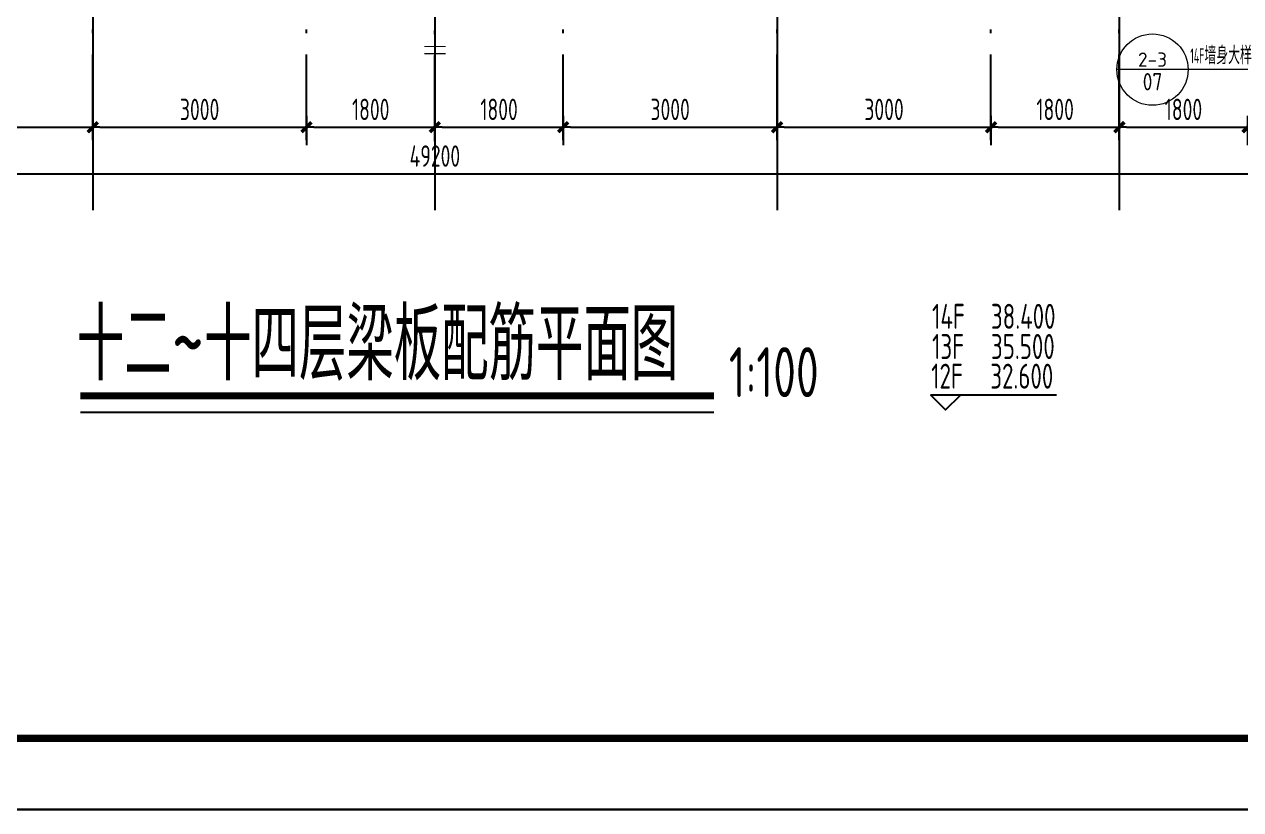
# Model space of a CAD drawing. Extents: x 580289 to 1106878, y -144605 to 78052.
# Drawn here: x 961135 to 978197, y -63787 to -52779 of the extents above; entities that cross this region are included whole.
import ezdxf
from ezdxf.enums import TextEntityAlignment as Align

# ---------------------------------------------------------------- set-up
doc = ezdxf.new("R2010")
doc.units = 0
doc.header["$LTSCALE"] = 100
doc.linetypes.add('2', pattern=[18.5, 12, -3, 0.5, -3])
doc.linetypes.add('CONTINOUS', pattern=[0])
doc.layers.get('0').update_dxf_attribs({"linetype": 'CONTINUOUS'})
doc.layers.get('Defpoints').update_dxf_attribs({"linetype": 'CONTINUOUS'})
for name, color, linetype in [('AXIS', 3, 'CONTINUOUS'), ('DIM', 3, 'CONTINUOUS'), ('jiangcha', 5, 'CONTINUOUS'), ('TEXT', 2, 'CONTINUOUS'), ('tm', 7, 'CONTINUOUS'), ('T图框', 7, 'CONTINUOUS'), ('图框', 254, 'CONTINUOUS'), ('网格', 253, '2')]:
    doc.layers.add(name, color=color, linetype=linetype)
doc.layers.add('DIM_IDEN', color=1, linetype='CONTINUOUS', lineweight=18)
doc.styles.add('_TCH_LABEL', font='tssdeng.shx', dxfattribs={"width": 0.7, "bigfont": 'tssdchn.shx'})
doc.styles.get("Standard").update_dxf_attribs({"font": 'tssdeng.shx', "width": 0.7, "bigfont": 'tssdchn.shx'})
doc.styles.add('TSSD_Dimension', font='Tssdeng.shx', dxfattribs={"width": 0.7, "bigfont": 'tssdchn.shx'})
doc.dimstyles.new('TSSD_100_100$0', dxfattribs={"dimtxt": 300, "dimasz": 100, "dimexe": 250, "dimexo": 250, "dimgap": 100, "dimtad": 1, "dimdec": 0, "dimzin": 0, "dimdsep": 46, "dimtxsty": 'TSSD_Dimension', "dimblk": '_TSDBK', "dimblk1": '_TSDBK', "dimblk2": '_TSDBK', "dimsah": 1, "dimcen": 0, "dimclrt": 7, "dimadec": 0, "dimazin": 0, "dimtfac": 1, "dimtdec": 0, "dimtix": 1, "dimtmove": 2, "dimatfit": 3, "dimldrblk": '_TSDBK', "dimfxl": 1, "dimtolj": 1, "dimtzin": 0, "dimarcsym": 0})

# ---------------------------------------------------------------- blocks, each defined once
blk = doc.blocks.new('A$C72C84CBD')
at = {"layer": '图框', "color": 0}
for points in [[(0, 0), (0, 59400), (84100, 59400), (84100, 0)], [(0, 0), (84100, 0), (84100, 59400), (0, 59400)]]:
    blk.add_lwpolyline(points, close=True, dxfattribs=at)
at = {"layer": '图框', "color": 0, "const_width": 100}
blk.add_lwpolyline([(2500, 1000), (83100, 1000), (83100, 58400), (2500, 58400)], close=True, dxfattribs=at)
blk = doc.blocks.new('图框')
at = {"layer": 'T图框', "color": 4}
blk.add_blockref('A$C72C84CBD', (602717, 102744), dxfattribs=at)
blk = doc.blocks.new('_TSDBK')
blk.add_line((-1, 0), (0, 0))
at = {"const_width": 0.5}
blk.add_lwpolyline([(-0.7, -0.7), (0.7, 0.7)], dxfattribs=at)
blk = doc.blocks.new('*D1955')
at = {"layer": 'Defpoints', "color": 0}
for p in [(-7900, -9569), (-4900, -9569), (-4900, -9977)]:
    blk.add_point(p, dxfattribs=at)
at = {"layer": 'DIM', "color": 0, "lineweight": -2}
for p, q in [((-7900, -9819), (-7900, -10227)), ((-4900, -9819), (-4900, -10227)), ((-7800, -9977), (-5000, -9977))]:
    blk.add_line(p, q, dxfattribs=at)
at = {"layer": 'DIM', "color": 0, "lineweight": -2, "xscale": 100, "yscale": 100, "zscale": 100, "rotation": 180}
blk.add_blockref('_TSDBK', (-7900, -9977), dxfattribs=at)
at = {"layer": 'DIM', "color": 0, "lineweight": -2, "xscale": 100, "yscale": 100, "zscale": 100}
blk.add_blockref('_TSDBK', (-4900, -9977), dxfattribs=at)
at = {"layer": 'DIM', "color": 7, "insert": (-6400, -9727), "char_height": 300, "attachment_point": 5, "style": 'TSSD_Dimension'}
blk.add_mtext('\\A1;3000', dxfattribs=at)
blk = doc.blocks.new('*D1956')
at = {"layer": 'Defpoints', "color": 0}
for p in [(-4900, -9569), (-1900, -9569), (-1900, -9977)]:
    blk.add_point(p, dxfattribs=at)
at = {"layer": 'DIM', "color": 0, "lineweight": -2}
for p, q in [((-4900, -9819), (-4900, -10227)), ((-1900, -9819), (-1900, -10227)), ((-4800, -9977), (-2000, -9977))]:
    blk.add_line(p, q, dxfattribs=at)
at = {"layer": 'DIM', "color": 0, "lineweight": -2, "xscale": 100, "yscale": 100, "zscale": 100, "rotation": 180}
blk.add_blockref('_TSDBK', (-4900, -9977), dxfattribs=at)
at = {"layer": 'DIM', "color": 0, "lineweight": -2, "xscale": 100, "yscale": 100, "zscale": 100}
blk.add_blockref('_TSDBK', (-1900, -9977), dxfattribs=at)
at = {"layer": 'DIM', "color": 7, "insert": (-3400, -9727), "char_height": 300, "attachment_point": 5, "style": 'TSSD_Dimension'}
blk.add_mtext('\\A1;3000', dxfattribs=at)
blk = doc.blocks.new('*D1957')
at = {"layer": 'Defpoints', "color": 0}
for p in [(-1900, -9569), (-100, -9569), (-100, -9977)]:
    blk.add_point(p, dxfattribs=at)
at = {"layer": 'DIM', "color": 0, "lineweight": -2}
for p, q in [((-1900, -9819), (-1900, -10227)), ((-100, -9819), (-100, -10227)), ((-1800, -9977), (-200, -9977))]:
    blk.add_line(p, q, dxfattribs=at)
at = {"layer": 'DIM', "color": 0, "lineweight": -2, "xscale": 100, "yscale": 100, "zscale": 100, "rotation": 180}
blk.add_blockref('_TSDBK', (-1900, -9977), dxfattribs=at)
at = {"layer": 'DIM', "color": 0, "lineweight": -2, "xscale": 100, "yscale": 100, "zscale": 100}
blk.add_blockref('_TSDBK', (-100, -9977), dxfattribs=at)
at = {"layer": 'DIM', "color": 7, "insert": (-1000, -9727), "char_height": 300, "attachment_point": 5, "style": 'TSSD_Dimension'}
blk.add_mtext('\\A1;1800', dxfattribs=at)
blk = doc.blocks.new('*D1958')
at = {"layer": 'Defpoints', "color": 0}
for p in [(-100, -9569), (1700, -9569), (1700, -9977)]:
    blk.add_point(p, dxfattribs=at)
at = {"layer": 'DIM', "color": 0, "lineweight": -2}
for p, q in [((-100, -9819), (-100, -10227)), ((1700, -9819), (1700, -10227)), ((0, -9977), (1600, -9977))]:
    blk.add_line(p, q, dxfattribs=at)
at = {"layer": 'DIM', "color": 0, "lineweight": -2, "xscale": 100, "yscale": 100, "zscale": 100, "rotation": 180}
blk.add_blockref('_TSDBK', (-100, -9977), dxfattribs=at)
at = {"layer": 'DIM', "color": 0, "lineweight": -2, "xscale": 100, "yscale": 100, "zscale": 100}
blk.add_blockref('_TSDBK', (1700, -9977), dxfattribs=at)
at = {"layer": 'DIM', "color": 7, "insert": (800, -9727), "char_height": 300, "attachment_point": 5, "style": 'TSSD_Dimension'}
blk.add_mtext('\\A1;1800', dxfattribs=at)
blk = doc.blocks.new('*D1959')
at = {"layer": 'Defpoints', "color": 0}
for p in [(1700, -9569), (4700, -9569), (4700, -9977)]:
    blk.add_point(p, dxfattribs=at)
at = {"layer": 'DIM', "color": 0, "lineweight": -2}
for p, q in [((1700, -9819), (1700, -10227)), ((4700, -9819), (4700, -10227)), ((1800, -9977), (4600, -9977))]:
    blk.add_line(p, q, dxfattribs=at)
at = {"layer": 'DIM', "color": 0, "lineweight": -2, "xscale": 100, "yscale": 100, "zscale": 100, "rotation": 180}
blk.add_blockref('_TSDBK', (1700, -9977), dxfattribs=at)
at = {"layer": 'DIM', "color": 0, "lineweight": -2, "xscale": 100, "yscale": 100, "zscale": 100}
blk.add_blockref('_TSDBK', (4700, -9977), dxfattribs=at)
at = {"layer": 'DIM', "color": 7, "insert": (3200, -9727), "char_height": 300, "attachment_point": 5, "style": 'TSSD_Dimension'}
blk.add_mtext('\\A1;3000', dxfattribs=at)
blk = doc.blocks.new('*D1960')
at = {"layer": 'Defpoints', "color": 0}
for p in [(4700, -9569), (7700, -9569), (7700, -9977)]:
    blk.add_point(p, dxfattribs=at)
at = {"layer": 'DIM', "color": 0, "lineweight": -2}
for p, q in [((4700, -9819), (4700, -10227)), ((7700, -9819), (7700, -10227)), ((4800, -9977), (7600, -9977))]:
    blk.add_line(p, q, dxfattribs=at)
at = {"layer": 'DIM', "color": 0, "lineweight": -2, "xscale": 100, "yscale": 100, "zscale": 100, "rotation": 180}
blk.add_blockref('_TSDBK', (4700, -9977), dxfattribs=at)
at = {"layer": 'DIM', "color": 0, "lineweight": -2, "xscale": 100, "yscale": 100, "zscale": 100}
blk.add_blockref('_TSDBK', (7700, -9977), dxfattribs=at)
at = {"layer": 'DIM', "color": 7, "insert": (6200, -9727), "char_height": 300, "attachment_point": 5, "style": 'TSSD_Dimension'}
blk.add_mtext('\\A1;3000', dxfattribs=at)
blk = doc.blocks.new('*D1961')
at = {"layer": 'Defpoints', "color": 0}
for p in [(7700, -9569), (9500, -9569), (9500, -9977)]:
    blk.add_point(p, dxfattribs=at)
at = {"layer": 'DIM', "color": 0, "lineweight": -2}
for p, q in [((7700, -9819), (7700, -10227)), ((9500, -9819), (9500, -10227)), ((7800, -9977), (9400, -9977))]:
    blk.add_line(p, q, dxfattribs=at)
at = {"layer": 'DIM', "color": 0, "lineweight": -2, "xscale": 100, "yscale": 100, "zscale": 100, "rotation": 180}
blk.add_blockref('_TSDBK', (7700, -9977), dxfattribs=at)
at = {"layer": 'DIM', "color": 0, "lineweight": -2, "xscale": 100, "yscale": 100, "zscale": 100}
blk.add_blockref('_TSDBK', (9500, -9977), dxfattribs=at)
at = {"layer": 'DIM', "color": 7, "insert": (8600, -9727), "char_height": 300, "attachment_point": 5, "style": 'TSSD_Dimension'}
blk.add_mtext('\\A1;1800', dxfattribs=at)
blk = doc.blocks.new('*D1962')
at = {"layer": 'Defpoints', "color": 0}
for p in [(9500, -9569), (11300, -9569), (11300, -9977)]:
    blk.add_point(p, dxfattribs=at)
at = {"layer": 'DIM', "color": 0, "lineweight": -2}
for p, q in [((9500, -9819), (9500, -10227)), ((11300, -9819), (11300, -10227)), ((9600, -9977), (11200, -9977))]:
    blk.add_line(p, q, dxfattribs=at)
at = {"layer": 'DIM', "color": 0, "lineweight": -2, "xscale": 100, "yscale": 100, "zscale": 100, "rotation": 180}
blk.add_blockref('_TSDBK', (9500, -9977), dxfattribs=at)
at = {"layer": 'DIM', "color": 0, "lineweight": -2, "xscale": 100, "yscale": 100, "zscale": 100}
blk.add_blockref('_TSDBK', (11300, -9977), dxfattribs=at)
at = {"layer": 'DIM', "color": 7, "insert": (10400, -9727), "char_height": 300, "attachment_point": 5, "style": 'TSSD_Dimension'}
blk.add_mtext('\\A1;1800', dxfattribs=at)
blk = doc.blocks.new('*D1969')
at = {"layer": 'Defpoints', "color": 0}
for p in [(24500, -10356), (-24700, -10476), (24500, -10631)]:
    blk.add_point(p, dxfattribs=at)
at = {"layer": 'DIM', "color": 0, "lineweight": -2}
for p, q in [((-24700, -10726), (-24700, -10881)), ((-24600, -10631), (24400, -10631)), ((24500, -10606), (24500, -10881))]:
    blk.add_line(p, q, dxfattribs=at)
at = {"layer": 'DIM', "color": 0, "lineweight": -2, "xscale": 100, "yscale": 100, "zscale": 100, "rotation": 180}
blk.add_blockref('_TSDBK', (-24700, -10631), dxfattribs=at)
at = {"layer": 'DIM', "color": 0, "lineweight": -2, "xscale": 100, "yscale": 100, "zscale": 100}
blk.add_blockref('_TSDBK', (24500, -10631), dxfattribs=at)
at = {"layer": 'DIM', "color": 7, "insert": (-100, -10381), "char_height": 300, "attachment_point": 5, "style": 'TSSD_Dimension'}
blk.add_mtext('\\A1;49200', dxfattribs=at)
blk = doc.blocks.new('biaozhun')
at = {"layer": 'AXIS'}
for p, q in [((-4900, -7138.2), (-4900, -11138.2)), ((-100, -7138.2), (-100, -11138.2)), ((4700, -7138.2), (4700, -11138.2)), ((9500, -7138.2), (9500, -11138.2))]:
    blk.add_line(p, q, dxfattribs=at)
at = {"layer": '网格'}
for p, q in [((7700, -10158), (7700, 9321.7)), ((-4900, -10158), (-4900, 8495.8)), ((4700, -10158), (4700, 8494.5)), ((9500, -10158), (9500, 8494.5)), ((-1900, -10158), (-1900, 1500)), ((1700, -10158), (1700, 1500)), ((-100, -10170.9), (-100, 200))]:
    blk.add_line(p, q, dxfattribs=at)
at = {"layer": 'DIM'}
for base, p1, p2, picture, middle in [((-4900, -9976.8), (-7900, -9569), (-4900, -9569), '*D1955', (-6400, -9726.8)), ((-1900, -9976.8), (-4900, -9569), (-1900, -9569), '*D1956', (-3400, -9726.8)), ((-100, -9976.8), (-1900, -9569), (-100, -9569), '*D1957', (-1000, -9726.8)), ((1700, -9976.8), (-100, -9569), (1700, -9569), '*D1958', (800, -9726.8)), ((4700, -9976.8), (1700, -9569), (4700, -9569), '*D1959', (3200, -9726.8)), ((7700, -9976.8), (4700, -9569), (7700, -9569), '*D1960', (6200, -9726.8)), ((9500, -9976.8), (7700, -9569), (9500, -9569), '*D1961', (8600, -9726.8)), ((11300, -9976.8), (9500, -9569), (11300, -9569), '*D1962', (10400, -9726.8)), ((24500, -10631.2), (-24700, -10475.6), (24500, -10356.2), '*D1969', (-100, -10381.2))]:
    dim = blk.add_linear_dim(base=base, p1=p1, p2=p2, dimstyle='TSSD_100_100$0', dxfattribs=at)
    dim.commit()
    dim.dimension.update_dxf_attribs({"geometry": picture, "text_midpoint": middle})

msp = doc.modelspace()

# ---------------------------------------------------------------- linework, layer by layer
at = {"layer": 'DIM', "const_width": 15}
for points in [[(967044.3, -53087.7), (966744.3, -53087.7)], [(967044.3, -53190.2), (966744.3, -53190.2)]]:
    msp.add_lwpolyline(points, dxfattribs=at)
at = {"layer": 'DIM_IDEN', "color": 3}
for p, q in [((977460.2, -53413.7), (976460.2, -53413.7)), ((980171.9, -53413.7), (977460.2, -53413.7))]:
    msp.add_line(p, q, dxfattribs=at)
msp.add_circle((976960.2, -53413.7), 500, dxfattribs=at)
at = {"layer": 'TEXT'}
for p, q in [((961921.3, -57987.3), (970807.1, -57987.3)), ((961921.3, -58213.3), (970807.1, -58213.3))]:
    msp.add_line(p, q, dxfattribs=at)
at = {"layer": 'TEXT', "const_width": 100}
msp.add_lwpolyline([(961921.3, -57986.7), (970807.1, -57986.7)], dxfattribs=at)
at = {"layer": 'tm', "linetype": 'CONTINOUS'}
msp.add_lwpolyline([(975613.9, -57974.7), (973848.6, -57974.7), (974058.6, -58184.7), (974268.6, -57974.7)], dxfattribs=at)

# ---------------------------------------------------------------- block references
at = {"layer": 'jiangcha'}
msp.add_blockref('biaozhun', (966994.3, -44244), dxfattribs=at)
at = {"layer": 'T图框'}
msp.add_blockref('图框', (332699.5, -166530.6), dxfattribs=at)

# ---------------------------------------------------------------- texts
at = {"layer": 'DIM_IDEN', "color": 7, "style": '_TCH_LABEL'}
for s, height, width, p, p2 in [('2-3', 200.28, 0.881111, (976756.6, -53373.6), (977163.9, -53373.6)), ('07', 242.45, 0.866667, (976822.9, -53704.6), (977097.6, -53704.6))]:
    msp.add_text(s, height=height, dxfattribs=dict(at, width=width)).set_placement(p, p2, align=Align.FIT)
for s, height, width, p in [('14F', 212.5, 0.494118, (977490.2, -53327.1)), ('墙身大样', 250, 0.7, (977688.7, -53338.7))]:
    msp.add_text(s, height=height, dxfattribs=dict(at, width=width)).set_placement(p)
at = {"layer": 'TEXT', "width": 0.7}
for s, height, p in [('十二~十四层梁板配筋平面图', 1000, (961872.2, -57767)), ('1:100', 700, (971018.5, -58004))]:
    msp.add_text(s, height=height, dxfattribs=at).set_placement(p)
at = {"layer": 'tm', "width": 0.7}
for s, p in [('14F', (974098.2, -56871.6)), ('38.400', (975146.9, -56871.6, 2763.3)), ('13F', (974093, -57294.4)), ('35.500', (975141.7, -57294.4, 2763.3)), ('12F', (974078.1, -57710, -1381.6)), ('32.600', (975126.8, -57710, 1381.6))]:
    msp.add_text(s, height=350, rotation=0, dxfattribs=at).set_placement(p, align=Align.MIDDLE)

doc.saveas('drawing.dxf')
